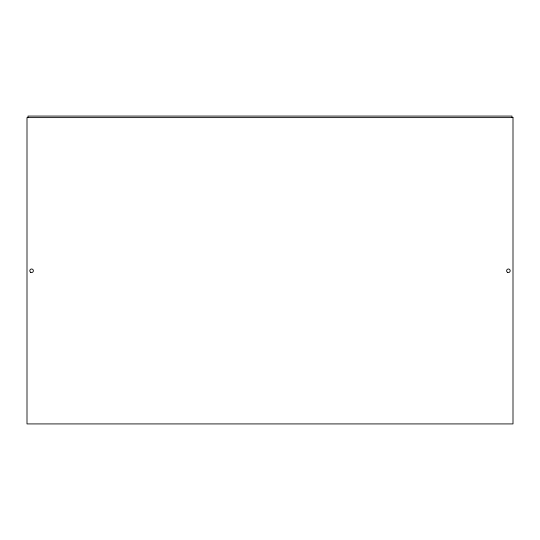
<?xml version="1.0" encoding="UTF-8"?>
<svg xmlns="http://www.w3.org/2000/svg" width="540" height="540" viewBox="0 0 540 540"><rect width="100%" height="100%" fill="white"/><g stroke="black" fill="none" stroke-linecap="round" stroke-linejoin="round"><path stroke-width="0.81" d="M511.981 117.612L511.981 116.08L28.019 116.08L28.019 117.612M513 117.612L27 117.612L27 423.92L513 423.92L513 117.612M30.699 272.315A1.789 1.789 0 0 0 33.379 270.763A1.789 1.789 0 0 0 30.699 269.217A1.789 1.789 0 0 0 30.699 272.315M507.512 272.315A1.789 1.789 0 0 0 510.192 270.763A1.789 1.789 0 0 0 507.512 269.217A1.789 1.789 0 0 0 507.512 272.315"/></g></svg>
